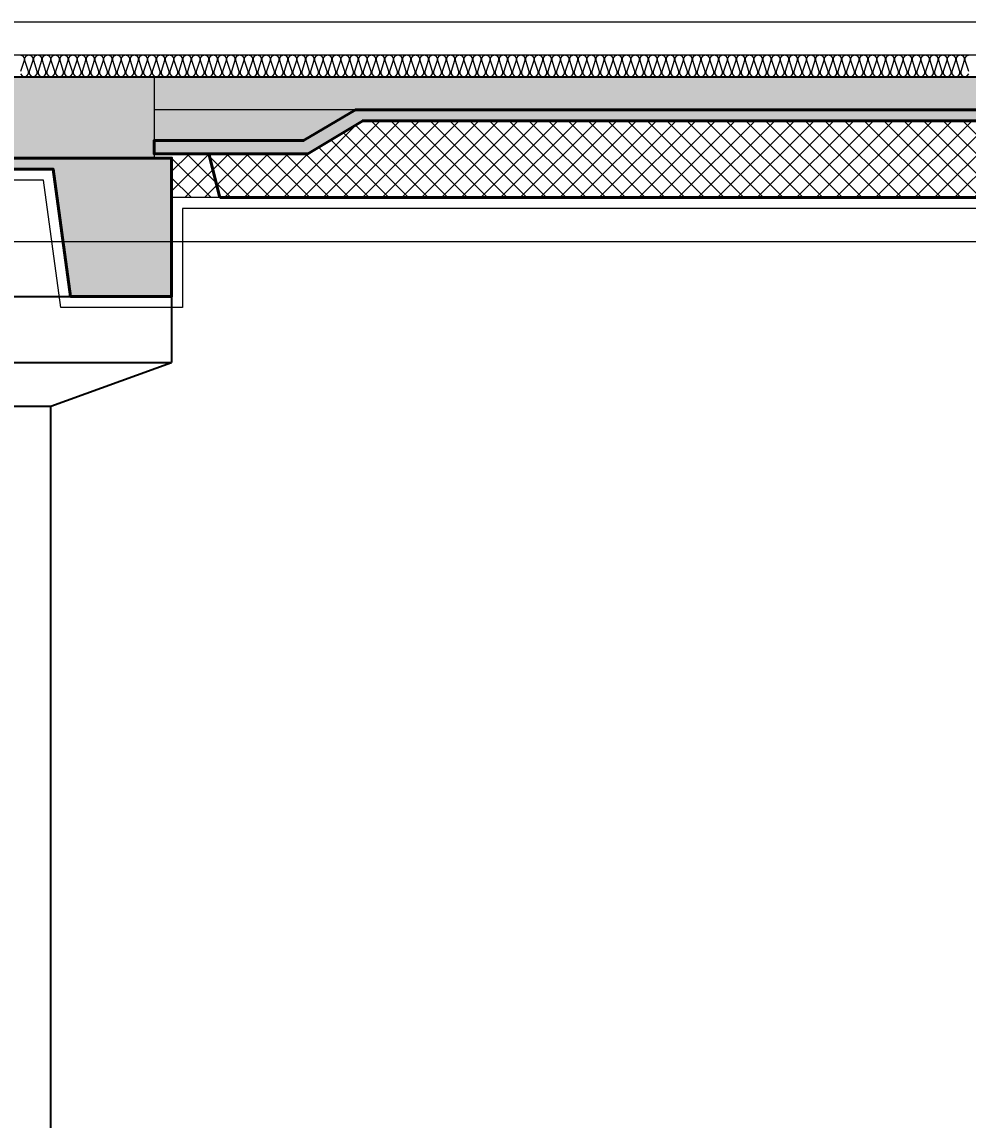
# Model space of a CAD drawing. Header units: millimetres. Extents: x 0 to 420000, y 0 to 297000.
# Drawn here: x 255431 to 259738, y 173500 to 178500 of the extents above; entities that cross this region are included whole.
import ezdxf
from ezdxf.enums import TextEntityAlignment as Align

# ---------------------------------------------------------------- set-up
doc = ezdxf.new("R2010")
doc.units = ezdxf.units.MM
doc.linetypes.add('CEN', pattern=[62, 60, -1, 0, -1])
for name, color, linetype, lineweight in [('A-AXIS-LINE', 1, 'CEN', 15), ('A-CONC-LIN1', 2, 'Continuous', 40), ('A-CONC-LIN2', 7, 'Continuous', 25), ('A-ELEV-LIN2', 7, 'Continuous', 25), ('A-XXXX-FIN2', 6, 'Continuous', 20), ('A-XXXX-INSL1', 15, 'Continuous', 18), ('A-XXXX-INSL2', 8, 'Continuous', 18)]:
    doc.layers.add(name, color=color, linetype=linetype, lineweight=lineweight)
doc.layers.add('A-CONC-SOLD', color=253, linetype='CEN')
doc.layers.add('A-XXXX-NPLT', color=144, linetype='Continuous', lineweight=15, plot=False)
doc.styles.add('맑은고딕', font='')
doc.styles.get('맑은고딕').set_extended_font_data('Malgun Gothic')

# ---------------------------------------------------------------- blocks, each defined once
blk = doc.blocks.new('axis(220316)')
at = {"layer": 'A-AXIS-LINE', "ltscale": 1000}
blk.add_line((4631788.1, -422118.7), (4955413.1, -422118.7), dxfattribs=at)
blk = doc.blocks.new('PG1')
at = {"layer": 'A-CONC-SOLD'}
h = blk.add_hatch(color=256, dxfattribs=at)
h.dxf.hatch_style = 1
h.paths.add_polyline_path([(4800580.6, -237068.7), (4800580.6, -237438.7), (4802620.6, -237438.7), (4802620.6, -237068.7)])
h = blk.add_hatch(color=256, dxfattribs=at)
h.dxf.hatch_style = 1
h.paths.add_polyline_path([(4800500.6, -238068.7), (4800500.6, -237438.7), (4802700.6, -237438.7), (4802700.6, -238068.7), (4802240.6, -238068.7), (4802160.6, -237488.7), (4801040.6, -237488.7), (4800960.6, -238068.7)])
at = {"layer": 'A-CONC-LIN1'}
blk.add_lwpolyline([(4800500.6, -238068.7), (4800500.6, -237438.7), (4802700.6, -237438.7), (4802700.6, -238068.7), (4802240.6, -238068.7), (4802160.6, -237488.7), (4801040.6, -237488.7), (4800960.6, -238068.7), (4800500.6, -238068.7)], dxfattribs=at)
at = {"layer": 'A-CONC-LIN2'}
blk.add_line((4800580.6, -237068.7), (4802620.6, -237068.7), dxfattribs=at)
at = {"layer": 'A-XXXX-NPLT'}
blk.add_lwpolyline([(4802700.6, -238068.7), (4800500.6, -238068.7), (4800500.6, -237438.7), (4800580.6, -237438.7), (4800580.6, -237068.7), (4802620.6, -237068.7), (4802620.6, -237438.7), (4802700.6, -237438.7)], close=True, dxfattribs=at)
at = {"layer": 'A-XXXX-NPLT', "style": '맑은고딕'}
for s, p in [('PG1', (4801600.6, -237718.7)), ('2200X1000', (4801600.6, -237868.7))]:
    blk.add_text(s, height=100, dxfattribs=at).set_placement(p, align=Align.MIDDLE)
blk = doc.blocks.new('PS2(횡)')
at = {"layer": 'A-CONC-SOLD'}
h = blk.add_hatch(color=256, dxfattribs=at)
h.dxf.hatch_style = 1
h.paths.add_polyline_path([(1020, 0), (1020, -290), (1700, -290), (1937.4, -150), (9062.6, -150), (9300, -290), (9980, -290), (9980, 0)])
h = blk.add_hatch(color=256, dxfattribs=at)
h.dxf.hatch_style = 1
h.paths.add_polyline_path([(9980, -290), (9980, -350), (9280, -350), (9030, -200), (1970, -200), (1720, -350), (1020, -350), (1020, -290), (1700, -290), (1937.4, -150), (9062.6, -150), (9300, -290)])
at = {"layer": 'A-XXXX-INSL2'}
h = blk.add_hatch(dxfattribs=at)
h.set_pattern_fill('ANSI37', color=256, scale=20)
h.set_pattern_definition([(45, (-244012.5, -188500), (-44.90128, 44.90128), []), (135, (-244012.5, -188500), (-44.90128, -44.90128), [])])
h.paths.add_polyline_path([(1100, -550), (9900, -550), (9900, -350), (9280, -350), (9030, -200), (1970, -200), (1720, -350), (1100, -350)])
at = {"layer": 'A-CONC-LIN1', "color": 2}
for q in [(1270, -350), (9680, -550)]:
    blk.add_line((1320, -550), q, dxfattribs=at)
blk.add_lwpolyline([(9980, -290), (9980, -350), (9280, -350), (9030, -200), (1970, -200), (1720, -350), (1020, -350), (1020, -290), (1700, -290), (1937.4, -150), (9062.6, -150), (9300, -290)], close=True, dxfattribs=at)
at = {"layer": 'A-CONC-LIN2'}
blk.add_line((1020, 0), (9980, 0), dxfattribs=at)
at = {"layer": 'A-XXXX-INSL2'}
blk.add_line((1320, -550), (1100, -550), dxfattribs=at)
at = {"layer": 'A-XXXX-NPLT'}
blk.add_line((1937.4, -150), (1020, -150), dxfattribs=at)
blk = doc.blocks.new('횡3층')
at = {"layer": 'A-ELEV-LIN2'}
for p, q in [((4855500.6, -238318.7), (4857700.6, -238318.7)), ((4857700.6, -238318.7), (4857700.6, -238618.7)), ((4855500.6, -238618.7), (4857700.6, -238618.7)), ((4857150.6, -238818.7), (4857700.6, -238618.7)), ((4856050.6, -238818.7), (4857150.6, -238818.7)), ((4857150.6, -247068.7), (4857150.6, -238818.7))]:
    blk.add_line(p, q, dxfattribs=at)
at = {"layer": 'A-XXXX-FIN2'}
blk.add_line((4757250.6, -237068.7), (4889950.6, -237068.7), dxfattribs=at)
at = {"layer": 'A-XXXX-INSL1'}
blk.add_lwpolyline([(4866450.6, -237918.7), (4857750.6, -237918.7), (4857750.6, -238368.7), (4857197, -238368.7), (4857117, -237788.7), (4856084.1, -237788.7), (4856004.1, -238368.7), (4855450.6, -238368.7), (4855450.6, -237918.7), (4846750.6, -237918.7), (4846750.6, -238368.7), (4846197, -238368.7), (4846117, -237788.7), (4845084.1, -237788.7), (4845004.1, -238368.7), (4844450.6, -238368.7), (4844450.6, -237918.7), (4835750.6, -237918.7)], dxfattribs=at)
at = {"layer": 'A-XXXX-INSL2'}
blk.add_line((4757250.6, -237218.7), (4889950.6, -237218.7), dxfattribs=at)
for points in [[(4857010.6, -237218.7), (4857021.6, -237222.7), (4857028.6, -237232.7), (4857028.6, -237243.7), (4857012.6, -237293.7)], [(4857012.6, -237304.7), (4857019.6, -237314.7), (4857030.6, -237318.7), (4857041.6, -237314.7), (4857048.6, -237304.7), (4857048.6, -237293.7), (4857032.6, -237243.7), (4857032.6, -237232.7), (4857039.6, -237222.7), (4857050.6, -237218.7), (4857061.6, -237222.7), (4857068.6, -237232.7), (4857068.6, -237243.7), (4857052.6, -237293.7), (4857052.6, -237304.7), (4857059.6, -237314.7), (4857070.6, -237318.7), (4857081.6, -237314.7), (4857088.6, -237304.7), (4857088.6, -237293.7), (4857072.6, -237243.7), (4857072.6, -237232.7), (4857079.6, -237222.7), (4857090.6, -237218.7), (4857101.6, -237222.7), (4857108.6, -237232.7), (4857108.6, -237243.7), (4857092.6, -237293.7), (4857092.6, -237304.7), (4857099.6, -237314.7), (4857110.6, -237318.7), (4857121.6, -237314.7), (4857128.6, -237304.7), (4857128.6, -237293.7), (4857112.6, -237243.7), (4857112.6, -237232.7), (4857119.6, -237222.7), (4857130.6, -237218.7), (4857141.6, -237222.7), (4857148.6, -237232.7), (4857148.6, -237243.7), (4857132.6, -237293.7), (4857132.6, -237304.7), (4857139.6, -237314.7), (4857150.6, -237318.7), (4857161.6, -237314.7), (4857168.6, -237304.7), (4857168.6, -237293.7), (4857152.6, -237243.7), (4857152.6, -237232.7), (4857159.6, -237222.7), (4857170.6, -237218.7), (4857181.6, -237222.7), (4857188.6, -237232.7), (4857188.6, -237243.7), (4857172.6, -237293.7), (4857172.6, -237304.7), (4857179.6, -237314.7), (4857190.6, -237318.7), (4857201.6, -237314.7), (4857208.6, -237304.7), (4857208.6, -237293.7), (4857192.6, -237243.7), (4857192.6, -237232.7), (4857199.6, -237222.7), (4857210.6, -237218.7), (4857221.6, -237222.7), (4857228.6, -237232.7), (4857228.6, -237243.7), (4857212.6, -237293.7), (4857212.6, -237304.7), (4857219.6, -237314.7), (4857230.6, -237318.7), (4857241.6, -237314.7), (4857248.6, -237304.7), (4857248.6, -237293.7), (4857232.6, -237243.7), (4857232.6, -237232.7), (4857239.6, -237222.7), (4857250.6, -237218.7), (4857261.6, -237222.7), (4857268.6, -237232.7), (4857268.6, -237243.7), (4857252.6, -237293.7), (4857252.6, -237304.7), (4857259.6, -237314.7), (4857270.6, -237318.7), (4857281.6, -237314.7), (4857288.6, -237304.7), (4857288.6, -237293.7), (4857272.6, -237243.7), (4857272.6, -237232.7), (4857279.6, -237222.7), (4857290.6, -237218.7), (4857301.6, -237222.7), (4857308.6, -237232.7), (4857308.6, -237243.7), (4857292.6, -237293.7), (4857292.6, -237304.7), (4857299.6, -237314.7), (4857310.6, -237318.7), (4857321.6, -237314.7), (4857328.6, -237304.7), (4857328.6, -237293.7), (4857312.6, -237243.7), (4857312.6, -237232.7), (4857319.6, -237222.7), (4857330.6, -237218.7), (4857341.6, -237222.7), (4857348.6, -237232.7), (4857348.6, -237243.7), (4857332.6, -237293.7), (4857332.6, -237304.7), (4857339.6, -237314.7), (4857350.6, -237318.7), (4857361.6, -237314.7), (4857368.6, -237304.7), (4857368.6, -237293.7), (4857352.6, -237243.7), (4857352.6, -237232.7), (4857359.6, -237222.7), (4857370.6, -237218.7), (4857381.6, -237222.7), (4857388.6, -237232.7), (4857388.6, -237243.7), (4857372.6, -237293.7), (4857372.6, -237304.7), (4857379.6, -237314.7), (4857390.6, -237318.7), (4857401.6, -237314.7), (4857408.6, -237304.7), (4857408.6, -237293.7), (4857392.6, -237243.7), (4857392.6, -237232.7), (4857399.6, -237222.7), (4857410.6, -237218.7), (4857421.6, -237222.7), (4857428.6, -237232.7), (4857428.6, -237243.7), (4857412.6, -237293.7), (4857412.6, -237304.7), (4857419.6, -237314.7), (4857430.6, -237318.7), (4857441.6, -237314.7), (4857448.6, -237304.7), (4857448.6, -237293.7), (4857432.6, -237243.7), (4857432.6, -237232.7), (4857439.6, -237222.7), (4857450.6, -237218.7), (4857461.6, -237222.7), (4857468.6, -237232.7), (4857468.6, -237243.7), (4857452.6, -237293.7), (4857452.6, -237304.7), (4857459.6, -237314.7), (4857470.6, -237318.7), (4857481.6, -237314.7), (4857488.6, -237304.7), (4857488.6, -237293.7), (4857472.6, -237243.7), (4857472.6, -237232.7), (4857479.6, -237222.7), (4857490.6, -237218.7), (4857501.6, -237222.7), (4857508.6, -237232.7), (4857508.6, -237243.7), (4857492.6, -237293.7), (4857492.6, -237304.7), (4857499.6, -237314.7), (4857510.6, -237318.7), (4857521.6, -237314.7), (4857528.6, -237304.7), (4857528.6, -237293.7), (4857512.6, -237243.7), (4857512.6, -237232.7), (4857519.6, -237222.7), (4857530.6, -237218.7), (4857541.6, -237222.7), (4857548.6, -237232.7), (4857548.6, -237243.7), (4857532.6, -237293.7), (4857532.6, -237304.7), (4857539.6, -237314.7), (4857550.6, -237318.7), (4857561.6, -237314.7), (4857568.6, -237304.7), (4857568.6, -237293.7), (4857552.6, -237243.7), (4857552.6, -237232.7), (4857559.6, -237222.7), (4857570.6, -237218.7), (4857581.6, -237222.7), (4857588.6, -237232.7), (4857588.6, -237243.7), (4857572.6, -237293.7), (4857572.6, -237304.7), (4857579.6, -237314.7), (4857590.6, -237318.7), (4857601.6, -237314.7), (4857608.6, -237304.7), (4857608.6, -237293.7), (4857592.6, -237243.7), (4857592.6, -237232.7), (4857599.6, -237222.7), (4857610.6, -237218.7), (4857621.6, -237222.7), (4857628.6, -237232.7), (4857628.6, -237243.7), (4857612.6, -237293.7), (4857612.6, -237304.7), (4857619.6, -237314.7), (4857630.6, -237318.7), (4857641.6, -237314.7), (4857648.6, -237304.7), (4857648.6, -237293.7), (4857632.6, -237243.7), (4857632.6, -237232.7), (4857639.6, -237222.7), (4857650.6, -237218.7), (4857661.6, -237222.7), (4857668.6, -237232.7), (4857668.6, -237243.7), (4857652.6, -237293.7), (4857652.6, -237304.7), (4857659.6, -237314.7), (4857670.6, -237318.7), (4857681.6, -237314.7), (4857688.6, -237304.7), (4857688.6, -237293.7), (4857672.6, -237243.7), (4857672.6, -237232.7), (4857679.6, -237222.7), (4857690.6, -237218.7), (4857701.6, -237222.7), (4857708.6, -237232.7), (4857708.6, -237243.7), (4857692.6, -237293.7), (4857692.6, -237304.7), (4857699.6, -237314.7), (4857710.6, -237318.7), (4857721.6, -237314.7), (4857728.6, -237304.7), (4857728.6, -237293.7), (4857712.6, -237243.7), (4857712.6, -237232.7), (4857719.6, -237222.7), (4857730.6, -237218.7), (4857741.6, -237222.7), (4857748.6, -237232.7), (4857748.6, -237243.7), (4857732.6, -237293.7), (4857732.6, -237304.7), (4857739.6, -237314.7), (4857750.6, -237318.7), (4857761.6, -237314.7), (4857768.6, -237304.7), (4857768.6, -237293.7), (4857752.6, -237243.7), (4857752.6, -237232.7), (4857759.6, -237222.7), (4857770.6, -237218.7), (4857781.6, -237222.7), (4857788.6, -237232.7), (4857788.6, -237243.7), (4857772.6, -237293.7), (4857772.6, -237304.7), (4857779.6, -237314.7), (4857790.6, -237318.7), (4857801.6, -237314.7), (4857808.6, -237304.7), (4857808.6, -237293.7), (4857792.6, -237243.7), (4857792.6, -237232.7), (4857799.6, -237222.7), (4857810.6, -237218.7), (4857821.6, -237222.7), (4857828.6, -237232.7), (4857828.6, -237243.7), (4857812.6, -237293.7), (4857812.6, -237304.7), (4857819.6, -237314.7), (4857830.6, -237318.7), (4857841.6, -237314.7), (4857848.6, -237304.7), (4857848.6, -237293.7), (4857832.6, -237243.7), (4857832.6, -237232.7), (4857839.6, -237222.7), (4857850.6, -237218.7), (4857861.6, -237222.7), (4857868.6, -237232.7), (4857868.6, -237243.7), (4857852.6, -237293.7), (4857852.6, -237304.7), (4857859.6, -237314.7), (4857870.6, -237318.7), (4857881.6, -237314.7), (4857888.6, -237304.7), (4857888.6, -237293.7), (4857872.6, -237243.7), (4857872.6, -237232.7), (4857879.6, -237222.7), (4857890.6, -237218.7), (4857901.6, -237222.7), (4857908.6, -237232.7), (4857908.6, -237243.7), (4857892.6, -237293.7), (4857892.6, -237304.7), (4857899.6, -237314.7), (4857910.6, -237318.7), (4857921.6, -237314.7), (4857928.6, -237304.7), (4857928.6, -237293.7), (4857912.6, -237243.7), (4857912.6, -237232.7), (4857919.6, -237222.7), (4857930.6, -237218.7), (4857941.6, -237222.7), (4857948.6, -237232.7), (4857948.6, -237243.7), (4857932.6, -237293.7), (4857932.6, -237304.7), (4857939.6, -237314.7), (4857950.6, -237318.7), (4857961.6, -237314.7), (4857968.6, -237304.7), (4857968.6, -237293.7), (4857952.6, -237243.7), (4857952.6, -237232.7), (4857959.6, -237222.7), (4857970.6, -237218.7), (4857981.6, -237222.7), (4857988.6, -237232.7), (4857988.6, -237243.7), (4857972.6, -237293.7), (4857972.6, -237304.7), (4857979.6, -237314.7), (4857990.6, -237318.7), (4858001.6, -237314.7), (4858008.6, -237304.7), (4858008.6, -237293.7), (4857992.6, -237243.7), (4857992.6, -237232.7), (4857999.6, -237222.7), (4858010.6, -237218.7), (4858021.6, -237222.7), (4858028.6, -237232.7), (4858028.6, -237243.7), (4858012.6, -237293.7), (4858012.6, -237304.7), (4858019.6, -237314.7), (4858030.6, -237318.7), (4858041.6, -237314.7), (4858048.6, -237304.7), (4858048.6, -237293.7), (4858032.6, -237243.7), (4858032.6, -237232.7), (4858039.6, -237222.7), (4858050.6, -237218.7), (4858061.6, -237222.7), (4858068.6, -237232.7), (4858068.6, -237243.7), (4858052.6, -237293.7), (4858052.6, -237304.7), (4858059.6, -237314.7), (4858070.6, -237318.7), (4858081.6, -237314.7), (4858088.6, -237304.7), (4858088.6, -237293.7), (4858072.6, -237243.7), (4858072.6, -237232.7), (4858079.6, -237222.7), (4858090.6, -237218.7), (4858101.6, -237222.7), (4858108.6, -237232.7), (4858108.6, -237243.7), (4858092.6, -237293.7), (4858092.6, -237304.7), (4858099.6, -237314.7), (4858110.6, -237318.7), (4858121.6, -237314.7), (4858128.6, -237304.7), (4858128.6, -237293.7), (4858112.6, -237243.7), (4858112.6, -237232.7), (4858119.6, -237222.7), (4858130.6, -237218.7), (4858141.6, -237222.7), (4858148.6, -237232.7), (4858148.6, -237243.7), (4858132.6, -237293.7), (4858132.6, -237304.7), (4858139.6, -237314.7), (4858150.6, -237318.7), (4858161.6, -237314.7), (4858168.6, -237304.7), (4858168.6, -237293.7), (4858152.6, -237243.7), (4858152.6, -237232.7), (4858159.6, -237222.7), (4858170.6, -237218.7), (4858181.6, -237222.7), (4858188.6, -237232.7), (4858188.6, -237243.7), (4858172.6, -237293.7), (4858172.6, -237304.7), (4858179.6, -237314.7), (4858190.6, -237318.7), (4858201.6, -237314.7), (4858208.6, -237304.7), (4858208.6, -237293.7), (4858192.6, -237243.7), (4858192.6, -237232.7), (4858199.6, -237222.7), (4858210.6, -237218.7), (4858221.6, -237222.7), (4858228.6, -237232.7), (4858228.6, -237243.7), (4858212.6, -237293.7), (4858212.6, -237304.7), (4858219.6, -237314.7), (4858230.6, -237318.7), (4858241.6, -237314.7), (4858248.6, -237304.7), (4858248.6, -237293.7), (4858232.6, -237243.7), (4858232.6, -237232.7), (4858239.6, -237222.7), (4858250.6, -237218.7), (4858261.6, -237222.7), (4858268.6, -237232.7), (4858268.6, -237243.7), (4858252.6, -237293.7), (4858252.6, -237304.7), (4858259.6, -237314.7), (4858270.6, -237318.7), (4858281.6, -237314.7), (4858288.6, -237304.7), (4858288.6, -237293.7), (4858272.6, -237243.7), (4858272.6, -237232.7), (4858279.6, -237222.7), (4858290.6, -237218.7), (4858301.6, -237222.7), (4858308.6, -237232.7), (4858308.6, -237243.7), (4858292.6, -237293.7), (4858292.6, -237304.7), (4858299.6, -237314.7), (4858310.6, -237318.7), (4858321.6, -237314.7), (4858328.6, -237304.7), (4858328.6, -237293.7), (4858312.6, -237243.7), (4858312.6, -237232.7), (4858319.6, -237222.7), (4858330.6, -237218.7), (4858341.6, -237222.7), (4858348.6, -237232.7), (4858348.6, -237243.7), (4858332.6, -237293.7), (4858332.6, -237304.7), (4858339.6, -237314.7), (4858350.6, -237318.7), (4858361.6, -237314.7), (4858368.6, -237304.7), (4858368.6, -237293.7), (4858352.6, -237243.7), (4858352.6, -237232.7), (4858359.6, -237222.7), (4858370.6, -237218.7), (4858381.6, -237222.7), (4858388.6, -237232.7), (4858388.6, -237243.7), (4858372.6, -237293.7), (4858372.6, -237304.7), (4858379.6, -237314.7), (4858390.6, -237318.7), (4858401.6, -237314.7), (4858408.6, -237304.7), (4858408.6, -237293.7), (4858392.6, -237243.7), (4858392.6, -237232.7), (4858399.6, -237222.7), (4858410.6, -237218.7), (4858421.6, -237222.7), (4858428.6, -237232.7), (4858428.6, -237243.7), (4858412.6, -237293.7), (4858412.6, -237304.7), (4858419.6, -237314.7), (4858430.6, -237318.7), (4858441.6, -237314.7), (4858448.6, -237304.7), (4858448.6, -237293.7), (4858432.6, -237243.7), (4858432.6, -237232.7), (4858439.6, -237222.7), (4858450.6, -237218.7), (4858461.6, -237222.7), (4858468.6, -237232.7), (4858468.6, -237243.7), (4858452.6, -237293.7), (4858452.6, -237304.7), (4858459.6, -237314.7), (4858470.6, -237318.7), (4858481.6, -237314.7), (4858488.6, -237304.7), (4858488.6, -237293.7), (4858472.6, -237243.7), (4858472.6, -237232.7), (4858479.6, -237222.7), (4858490.6, -237218.7), (4858501.6, -237222.7), (4858508.6, -237232.7), (4858508.6, -237243.7), (4858492.6, -237293.7), (4858492.6, -237304.7), (4858499.6, -237314.7), (4858510.6, -237318.7), (4858521.6, -237314.7), (4858528.6, -237304.7), (4858528.6, -237293.7), (4858512.6, -237243.7), (4858512.6, -237232.7), (4858519.6, -237222.7), (4858530.6, -237218.7), (4858541.6, -237222.7), (4858548.6, -237232.7), (4858548.6, -237243.7), (4858532.6, -237293.7), (4858532.6, -237304.7), (4858539.6, -237314.7), (4858550.6, -237318.7), (4858561.6, -237314.7), (4858568.6, -237304.7), (4858568.6, -237293.7), (4858552.6, -237243.7), (4858552.6, -237232.7), (4858559.6, -237222.7), (4858570.6, -237218.7), (4858581.6, -237222.7), (4858588.6, -237232.7), (4858588.6, -237243.7), (4858572.6, -237293.7), (4858572.6, -237304.7), (4858579.6, -237314.7), (4858590.6, -237318.7), (4858601.6, -237314.7), (4858608.6, -237304.7), (4858608.6, -237293.7), (4858592.6, -237243.7), (4858592.6, -237232.7), (4858599.6, -237222.7), (4858610.6, -237218.7), (4858621.6, -237222.7), (4858628.6, -237232.7), (4858628.6, -237243.7), (4858612.6, -237293.7), (4858612.6, -237304.7), (4858619.6, -237314.7), (4858630.6, -237318.7), (4858641.6, -237314.7), (4858648.6, -237304.7), (4858648.6, -237293.7), (4858632.6, -237243.7), (4858632.6, -237232.7), (4858639.6, -237222.7), (4858650.6, -237218.7), (4858661.6, -237222.7), (4858668.6, -237232.7), (4858668.6, -237243.7), (4858652.6, -237293.7), (4858652.6, -237304.7), (4858659.6, -237314.7), (4858670.6, -237318.7), (4858681.6, -237314.7), (4858688.6, -237304.7), (4858688.6, -237293.7), (4858672.6, -237243.7), (4858672.6, -237232.7), (4858679.6, -237222.7), (4858690.6, -237218.7), (4858701.6, -237222.7), (4858708.6, -237232.7), (4858708.6, -237243.7), (4858692.6, -237293.7), (4858692.6, -237304.7), (4858699.6, -237314.7), (4858710.6, -237318.7), (4858721.6, -237314.7), (4858728.6, -237304.7), (4858728.6, -237293.7), (4858712.6, -237243.7), (4858712.6, -237232.7), (4858719.6, -237222.7), (4858730.6, -237218.7), (4858741.6, -237222.7), (4858748.6, -237232.7), (4858748.6, -237243.7), (4858732.6, -237293.7), (4858732.6, -237304.7), (4858739.6, -237314.7), (4858750.6, -237318.7), (4858761.6, -237314.7), (4858768.6, -237304.7), (4858768.6, -237293.7), (4858752.6, -237243.7), (4858752.6, -237232.7), (4858759.6, -237222.7), (4858770.6, -237218.7), (4858781.6, -237222.7), (4858788.6, -237232.7), (4858788.6, -237243.7), (4858772.6, -237293.7), (4858772.6, -237304.7), (4858779.6, -237314.7), (4858790.6, -237318.7), (4858801.6, -237314.7), (4858808.6, -237304.7), (4858808.6, -237293.7), (4858792.6, -237243.7), (4858792.6, -237232.7), (4858799.6, -237222.7), (4858810.6, -237218.7), (4858821.6, -237222.7), (4858828.6, -237232.7), (4858828.6, -237243.7), (4858812.6, -237293.7), (4858812.6, -237304.7), (4858819.6, -237314.7), (4858830.6, -237318.7), (4858841.6, -237314.7), (4858848.6, -237304.7), (4858848.6, -237293.7), (4858832.6, -237243.7), (4858832.6, -237232.7), (4858839.6, -237222.7), (4858850.6, -237218.7), (4858861.6, -237222.7), (4858868.6, -237232.7), (4858868.6, -237243.7), (4858852.6, -237293.7), (4858852.6, -237304.7), (4858859.6, -237314.7), (4858870.6, -237318.7), (4858881.6, -237314.7), (4858888.6, -237304.7), (4858888.6, -237293.7), (4858872.6, -237243.7), (4858872.6, -237232.7), (4858879.6, -237222.7), (4858890.6, -237218.7), (4858901.6, -237222.7), (4858908.6, -237232.7), (4858908.6, -237243.7), (4858892.6, -237293.7), (4858892.6, -237304.7), (4858899.6, -237314.7), (4858910.6, -237318.7), (4858921.6, -237314.7), (4858928.6, -237304.7), (4858928.6, -237293.7), (4858912.6, -237243.7), (4858912.6, -237232.7), (4858919.6, -237222.7), (4858930.6, -237218.7), (4858941.6, -237222.7), (4858948.6, -237232.7), (4858948.6, -237243.7), (4858932.6, -237293.7), (4858932.6, -237304.7), (4858939.6, -237314.7), (4858950.6, -237318.7), (4858961.6, -237314.7), (4858968.6, -237304.7), (4858968.6, -237293.7), (4858952.6, -237243.7), (4858952.6, -237232.7), (4858959.6, -237222.7), (4858970.6, -237218.7), (4858981.6, -237222.7), (4858988.6, -237232.7), (4858988.6, -237243.7), (4858972.6, -237293.7), (4858972.6, -237304.7), (4858979.6, -237314.7), (4858990.6, -237318.7), (4859001.6, -237314.7), (4859008.6, -237304.7), (4859008.6, -237293.7), (4858992.6, -237243.7), (4858992.6, -237232.7), (4858999.6, -237222.7), (4859010.6, -237218.7), (4859021.6, -237222.7), (4859028.6, -237232.7), (4859028.6, -237243.7), (4859012.6, -237293.7), (4859012.6, -237304.7), (4859019.6, -237314.7), (4859030.6, -237318.7), (4859041.6, -237314.7), (4859048.6, -237304.7), (4859048.6, -237293.7), (4859032.6, -237243.7), (4859032.6, -237232.7), (4859039.6, -237222.7), (4859050.6, -237218.7), (4859061.6, -237222.7), (4859068.6, -237232.7), (4859068.6, -237243.7), (4859052.6, -237293.7), (4859052.6, -237304.7), (4859059.6, -237314.7), (4859070.6, -237318.7), (4859081.6, -237314.7), (4859088.6, -237304.7), (4859088.6, -237293.7), (4859072.6, -237243.7), (4859072.6, -237232.7), (4859079.6, -237222.7), (4859090.6, -237218.7), (4859101.6, -237222.7), (4859108.6, -237232.7), (4859108.6, -237243.7), (4859092.6, -237293.7), (4859092.6, -237304.7), (4859099.6, -237314.7), (4859110.6, -237318.7), (4859121.6, -237314.7), (4859128.6, -237304.7), (4859128.6, -237293.7), (4859112.6, -237243.7), (4859112.6, -237232.7), (4859119.6, -237222.7), (4859130.6, -237218.7), (4859141.6, -237222.7), (4859148.6, -237232.7), (4859148.6, -237243.7), (4859132.6, -237293.7), (4859132.6, -237304.7), (4859139.6, -237314.7), (4859150.6, -237318.7), (4859161.6, -237314.7), (4859168.6, -237304.7), (4859168.6, -237293.7), (4859152.6, -237243.7), (4859152.6, -237232.7), (4859159.6, -237222.7), (4859170.6, -237218.7), (4859181.6, -237222.7), (4859188.6, -237232.7), (4859188.6, -237243.7), (4859172.6, -237293.7), (4859172.6, -237304.7), (4859179.6, -237314.7), (4859190.6, -237318.7), (4859201.6, -237314.7), (4859208.6, -237304.7), (4859208.6, -237293.7), (4859192.6, -237243.7), (4859192.6, -237232.7), (4859199.6, -237222.7), (4859210.6, -237218.7), (4859221.6, -237222.7), (4859228.6, -237232.7), (4859228.6, -237243.7), (4859212.6, -237293.7), (4859212.6, -237304.7), (4859219.6, -237314.7), (4859230.6, -237318.7), (4859241.6, -237314.7), (4859248.6, -237304.7), (4859248.6, -237293.7), (4859232.6, -237243.7), (4859232.6, -237232.7), (4859239.6, -237222.7), (4859250.6, -237218.7), (4859261.6, -237222.7), (4859268.6, -237232.7), (4859268.6, -237243.7), (4859252.6, -237293.7), (4859252.6, -237304.7), (4859259.6, -237314.7), (4859270.6, -237318.7), (4859281.6, -237314.7), (4859288.6, -237304.7), (4859288.6, -237293.7), (4859272.6, -237243.7), (4859272.6, -237232.7), (4859279.6, -237222.7), (4859290.6, -237218.7), (4859301.6, -237222.7), (4859308.6, -237232.7), (4859308.6, -237243.7), (4859292.6, -237293.7), (4859292.6, -237304.7), (4859299.6, -237314.7), (4859310.6, -237318.7), (4859321.6, -237314.7), (4859328.6, -237304.7), (4859328.6, -237293.7), (4859312.6, -237243.7), (4859312.6, -237232.7), (4859319.6, -237222.7), (4859330.6, -237218.7), (4859341.6, -237222.7), (4859348.6, -237232.7), (4859348.6, -237243.7), (4859332.6, -237293.7), (4859332.6, -237304.7), (4859339.6, -237314.7), (4859350.6, -237318.7), (4859361.6, -237314.7), (4859368.6, -237304.7), (4859368.6, -237293.7), (4859352.6, -237243.7), (4859352.6, -237232.7), (4859359.6, -237222.7), (4859370.6, -237218.7), (4859381.6, -237222.7), (4859388.6, -237232.7), (4859388.6, -237243.7), (4859372.6, -237293.7), (4859372.6, -237304.7), (4859379.6, -237314.7), (4859390.6, -237318.7), (4859401.6, -237314.7), (4859408.6, -237304.7), (4859408.6, -237293.7), (4859392.6, -237243.7), (4859392.6, -237232.7), (4859399.6, -237222.7), (4859410.6, -237218.7), (4859421.6, -237222.7), (4859428.6, -237232.7), (4859428.6, -237243.7), (4859412.6, -237293.7), (4859412.6, -237304.7), (4859419.6, -237314.7), (4859430.6, -237318.7), (4859441.6, -237314.7), (4859448.6, -237304.7), (4859448.6, -237293.7), (4859432.6, -237243.7), (4859432.6, -237232.7), (4859439.6, -237222.7), (4859450.6, -237218.7), (4859461.6, -237222.7), (4859468.6, -237232.7), (4859468.6, -237243.7), (4859452.6, -237293.7), (4859452.6, -237304.7), (4859459.6, -237314.7), (4859470.6, -237318.7), (4859481.6, -237314.7), (4859488.6, -237304.7), (4859488.6, -237293.7), (4859472.6, -237243.7), (4859472.6, -237232.7), (4859479.6, -237222.7), (4859490.6, -237218.7), (4859501.6, -237222.7), (4859508.6, -237232.7), (4859508.6, -237243.7), (4859492.6, -237293.7), (4859492.6, -237304.7), (4859499.6, -237314.7), (4859510.6, -237318.7), (4859521.6, -237314.7), (4859528.6, -237304.7), (4859528.6, -237293.7), (4859512.6, -237243.7), (4859512.6, -237232.7), (4859519.6, -237222.7), (4859530.6, -237218.7), (4859541.6, -237222.7), (4859548.6, -237232.7), (4859548.6, -237243.7), (4859532.6, -237293.7), (4859532.6, -237304.7), (4859539.6, -237314.7), (4859550.6, -237318.7), (4859561.6, -237314.7), (4859568.6, -237304.7), (4859568.6, -237293.7), (4859552.6, -237243.7), (4859552.6, -237232.7), (4859559.6, -237222.7), (4859570.6, -237218.7), (4859581.6, -237222.7), (4859588.6, -237232.7), (4859588.6, -237243.7), (4859572.6, -237293.7), (4859572.6, -237304.7), (4859579.6, -237314.7), (4859590.6, -237318.7), (4859601.6, -237314.7), (4859608.6, -237304.7), (4859608.6, -237293.7), (4859592.6, -237243.7), (4859592.6, -237232.7), (4859599.6, -237222.7), (4859610.6, -237218.7), (4859621.6, -237222.7), (4859628.6, -237232.7), (4859628.6, -237243.7), (4859612.6, -237293.7), (4859612.6, -237304.7), (4859619.6, -237314.7), (4859630.6, -237318.7), (4859641.6, -237314.7), (4859648.6, -237304.7), (4859648.6, -237293.7), (4859632.6, -237243.7), (4859632.6, -237232.7), (4859639.6, -237222.7), (4859650.6, -237218.7), (4859661.6, -237222.7), (4859668.6, -237232.7), (4859668.6, -237243.7), (4859652.6, -237293.7), (4859652.6, -237304.7), (4859659.6, -237314.7), (4859670.6, -237318.7), (4859681.6, -237314.7), (4859688.6, -237304.7), (4859688.6, -237293.7), (4859672.6, -237243.7), (4859672.6, -237232.7), (4859679.6, -237222.7), (4859690.6, -237218.7), (4859701.6, -237222.7), (4859708.6, -237232.7), (4859708.6, -237243.7), (4859692.6, -237293.7), (4859692.6, -237304.7), (4859699.6, -237314.7), (4859710.6, -237318.7), (4859721.6, -237314.7), (4859728.6, -237304.7), (4859728.6, -237293.7), (4859712.6, -237243.7), (4859712.6, -237232.7), (4859719.6, -237222.7), (4859730.6, -237218.7), (4859741.6, -237222.7), (4859748.6, -237232.7), (4859748.6, -237243.7), (4859732.6, -237293.7), (4859732.6, -237304.7), (4859739.6, -237314.7), (4859750.6, -237318.7), (4859761.6, -237314.7), (4859768.6, -237304.7), (4859768.6, -237293.7), (4859752.6, -237243.7), (4859752.6, -237232.7), (4859759.6, -237222.7), (4859770.6, -237218.7), (4859781.6, -237222.7), (4859788.6, -237232.7), (4859788.6, -237243.7), (4859772.6, -237293.7), (4859772.6, -237304.7), (4859779.6, -237314.7), (4859790.6, -237318.7), (4859801.6, -237314.7), (4859808.6, -237304.7), (4859808.6, -237293.7), (4859792.6, -237243.7), (4859792.6, -237232.7), (4859799.6, -237222.7), (4859810.6, -237218.7), (4859821.6, -237222.7), (4859828.6, -237232.7), (4859828.6, -237243.7), (4859812.6, -237293.7), (4859812.6, -237304.7), (4859819.6, -237314.7), (4859830.6, -237318.7), (4859841.6, -237314.7), (4859848.6, -237304.7), (4859848.6, -237293.7), (4859832.6, -237243.7), (4859832.6, -237232.7), (4859839.6, -237222.7), (4859850.6, -237218.7), (4859861.6, -237222.7), (4859868.6, -237232.7), (4859868.6, -237243.7), (4859852.6, -237293.7), (4859852.6, -237304.7), (4859859.6, -237314.7), (4859870.6, -237318.7), (4859881.6, -237314.7), (4859888.6, -237304.7), (4859888.6, -237293.7), (4859872.6, -237243.7), (4859872.6, -237232.7), (4859879.6, -237222.7), (4859890.6, -237218.7), (4859901.6, -237222.7), (4859908.6, -237232.7), (4859908.6, -237243.7), (4859892.6, -237293.7), (4859892.6, -237304.7), (4859899.6, -237314.7), (4859910.6, -237318.7), (4859921.6, -237314.7), (4859928.6, -237304.7), (4859928.6, -237293.7), (4859912.6, -237243.7), (4859912.6, -237232.7), (4859919.6, -237222.7), (4859930.6, -237218.7), (4859941.6, -237222.7), (4859948.6, -237232.7), (4859948.6, -237243.7), (4859932.6, -237293.7), (4859932.6, -237304.7), (4859939.6, -237314.7), (4859950.6, -237318.7), (4859961.6, -237314.7), (4859968.6, -237304.7), (4859968.6, -237293.7), (4859952.6, -237243.7), (4859952.6, -237232.7), (4859959.6, -237222.7), (4859970.6, -237218.7), (4859981.6, -237222.7), (4859988.6, -237232.7), (4859988.6, -237243.7), (4859972.6, -237293.7), (4859972.6, -237304.7), (4859979.6, -237314.7), (4859990.6, -237318.7), (4860001.6, -237314.7), (4860008.6, -237304.7), (4860008.6, -237293.7), (4859992.6, -237243.7), (4859992.6, -237232.7), (4859999.6, -237222.7), (4860010.6, -237218.7), (4860021.6, -237222.7), (4860028.6, -237232.7), (4860028.6, -237243.7), (4860012.6, -237293.7), (4860012.6, -237304.7), (4860019.6, -237314.7), (4860030.6, -237318.7), (4860041.6, -237314.7), (4860048.6, -237304.7), (4860048.6, -237293.7), (4860032.6, -237243.7), (4860032.6, -237232.7), (4860039.6, -237222.7), (4860050.6, -237218.7), (4860061.6, -237222.7), (4860068.6, -237232.7), (4860068.6, -237243.7), (4860052.6, -237293.7), (4860052.6, -237304.7), (4860059.6, -237314.7), (4860070.6, -237318.7), (4860081.6, -237314.7), (4860088.6, -237304.7), (4860088.6, -237293.7), (4860072.6, -237243.7), (4860072.6, -237232.7), (4860079.6, -237222.7), (4860090.6, -237218.7), (4860101.6, -237222.7), (4860108.6, -237232.7), (4860108.6, -237243.7), (4860092.6, -237293.7), (4860092.6, -237304.7), (4860099.6, -237314.7), (4860110.6, -237318.7), (4860121.6, -237314.7), (4860128.6, -237304.7), (4860128.6, -237293.7), (4860112.6, -237243.7), (4860112.6, -237232.7), (4860119.6, -237222.7), (4860130.6, -237218.7), (4860141.6, -237222.7), (4860148.6, -237232.7), (4860148.6, -237243.7), (4860132.6, -237293.7), (4860132.6, -237304.7), (4860139.6, -237314.7), (4860150.6, -237318.7), (4860161.6, -237314.7), (4860168.6, -237304.7), (4860168.6, -237293.7), (4860152.6, -237243.7), (4860152.6, -237232.7), (4860159.6, -237222.7), (4860170.6, -237218.7), (4860181.6, -237222.7), (4860188.6, -237232.7), (4860188.6, -237243.7), (4860172.6, -237293.7), (4860172.6, -237304.7), (4860179.6, -237314.7), (4860190.6, -237318.7), (4860201.6, -237314.7), (4860208.6, -237304.7), (4860208.6, -237293.7), (4860192.6, -237243.7), (4860192.6, -237232.7), (4860199.6, -237222.7), (4860210.6, -237218.7), (4860221.6, -237222.7), (4860228.6, -237232.7), (4860228.6, -237243.7), (4860212.6, -237293.7), (4860212.6, -237304.7), (4860219.6, -237314.7), (4860230.6, -237318.7), (4860241.6, -237314.7), (4860248.6, -237304.7), (4860248.6, -237293.7), (4860232.6, -237243.7), (4860232.6, -237232.7), (4860239.6, -237222.7), (4860250.6, -237218.7), (4860261.6, -237222.7), (4860268.6, -237232.7), (4860268.6, -237243.7), (4860252.6, -237293.7), (4860252.6, -237304.7), (4860259.6, -237314.7), (4860270.6, -237318.7), (4860281.6, -237314.7), (4860288.6, -237304.7), (4860288.6, -237293.7), (4860272.6, -237243.7), (4860272.6, -237232.7), (4860279.6, -237222.7), (4860290.6, -237218.7), (4860301.6, -237222.7), (4860308.6, -237232.7), (4860308.6, -237243.7), (4860292.6, -237293.7), (4860292.6, -237304.7), (4860299.6, -237314.7), (4860310.6, -237318.7), (4860321.6, -237314.7), (4860328.6, -237304.7), (4860328.6, -237293.7), (4860312.6, -237243.7), (4860312.6, -237232.7), (4860319.6, -237222.7), (4860330.6, -237218.7), (4860341.6, -237222.7), (4860348.6, -237232.7), (4860348.6, -237243.7), (4860332.6, -237293.7), (4860332.6, -237304.7), (4860339.6, -237314.7), (4860350.6, -237318.7), (4860361.6, -237314.7), (4860368.6, -237304.7), (4860368.6, -237293.7), (4860352.6, -237243.7), (4860352.6, -237232.7), (4860359.6, -237222.7), (4860370.6, -237218.7), (4860381.6, -237222.7), (4860388.6, -237232.7), (4860388.6, -237243.7), (4860372.6, -237293.7), (4860372.6, -237304.7), (4860379.6, -237314.7), (4860390.6, -237318.7), (4860401.6, -237314.7), (4860408.6, -237304.7), (4860408.6, -237293.7), (4860392.6, -237243.7), (4860392.6, -237232.7), (4860399.6, -237222.7), (4860410.6, -237218.7), (4860421.6, -237222.7), (4860428.6, -237232.7), (4860428.6, -237243.7), (4860412.6, -237293.7), (4860412.6, -237304.7), (4860419.6, -237314.7), (4860430.6, -237318.7), (4860441.6, -237314.7), (4860448.6, -237304.7), (4860448.6, -237293.7), (4860432.6, -237243.7), (4860432.6, -237232.7), (4860439.6, -237222.7), (4860450.6, -237218.7), (4860461.6, -237222.7), (4860468.6, -237232.7), (4860468.6, -237243.7), (4860452.6, -237293.7), (4860452.6, -237304.7), (4860459.6, -237314.7), (4860470.6, -237318.7), (4860481.6, -237314.7), (4860488.6, -237304.7), (4860488.6, -237293.7), (4860472.6, -237243.7), (4860472.6, -237232.7), (4860479.6, -237222.7), (4860490.6, -237218.7), (4860501.6, -237222.7), (4860508.6, -237232.7), (4860508.6, -237243.7), (4860492.6, -237293.7), (4860492.6, -237304.7), (4860499.6, -237314.7), (4860510.6, -237318.7), (4860521.6, -237314.7), (4860528.6, -237304.7), (4860528.6, -237293.7), (4860512.6, -237243.7), (4860512.6, -237232.7), (4860519.6, -237222.7), (4860530.6, -237218.7), (4860541.6, -237222.7), (4860548.6, -237232.7), (4860548.6, -237243.7), (4860532.6, -237293.7), (4860532.6, -237304.7), (4860539.6, -237314.7), (4860550.6, -237318.7), (4860561.6, -237314.7), (4860568.6, -237304.7), (4860568.6, -237293.7), (4860552.6, -237243.7), (4860552.6, -237232.7), (4860559.6, -237222.7), (4860570.6, -237218.7), (4860581.6, -237222.7), (4860588.6, -237232.7), (4860588.6, -237243.7), (4860572.6, -237293.7), (4860572.6, -237304.7), (4860579.6, -237314.7), (4860590.6, -237318.7), (4860601.6, -237314.7), (4860608.6, -237304.7), (4860608.6, -237293.7), (4860592.6, -237243.7), (4860592.6, -237232.7), (4860599.6, -237222.7), (4860610.6, -237218.7), (4860621.6, -237222.7), (4860628.6, -237232.7), (4860628.6, -237243.7), (4860612.6, -237293.7), (4860612.6, -237304.7), (4860619.6, -237314.7), (4860630.6, -237318.7), (4860641.6, -237314.7), (4860648.6, -237304.7), (4860648.6, -237293.7), (4860632.6, -237243.7), (4860632.6, -237232.7), (4860639.6, -237222.7), (4860650.6, -237218.7), (4860661.6, -237222.7), (4860668.6, -237232.7), (4860668.6, -237243.7), (4860652.6, -237293.7), (4860652.6, -237304.7), (4860659.6, -237314.7), (4860670.6, -237318.7), (4860681.6, -237314.7), (4860688.6, -237304.7), (4860688.6, -237293.7), (4860672.6, -237243.7), (4860672.6, -237232.7), (4860679.6, -237222.7), (4860690.6, -237218.7), (4860701.6, -237222.7), (4860708.6, -237232.7), (4860708.6, -237243.7), (4860692.6, -237293.7), (4860692.6, -237304.7), (4860699.6, -237314.7), (4860710.6, -237318.7), (4860721.6, -237314.7), (4860728.6, -237304.7), (4860728.6, -237293.7), (4860712.6, -237243.7), (4860712.6, -237232.7), (4860719.6, -237222.7), (4860730.6, -237218.7), (4860741.6, -237222.7), (4860748.6, -237232.7), (4860748.6, -237243.7), (4860732.6, -237293.7), (4860732.6, -237304.7), (4860739.6, -237314.7), (4860750.6, -237318.7), (4860761.6, -237314.7), (4860768.6, -237304.7), (4860768.6, -237293.7), (4860752.6, -237243.7), (4860752.6, -237232.7), (4860759.6, -237222.7), (4860770.6, -237218.7), (4860781.6, -237222.7), (4860788.6, -237232.7), (4860788.6, -237243.7), (4860772.6, -237293.7), (4860772.6, -237304.7), (4860779.6, -237314.7), (4860790.6, -237318.7), (4860801.6, -237314.7), (4860808.6, -237304.7), (4860808.6, -237293.7), (4860792.6, -237243.7), (4860792.6, -237232.7), (4860799.6, -237222.7), (4860810.6, -237218.7), (4860821.6, -237222.7), (4860828.6, -237232.7), (4860828.6, -237243.7), (4860812.6, -237293.7), (4860812.6, -237304.7), (4860819.6, -237314.7), (4860830.6, -237318.7), (4860841.6, -237314.7), (4860848.6, -237304.7), (4860848.6, -237293.7), (4860832.6, -237243.7), (4860832.6, -237232.7), (4860839.6, -237222.7), (4860850.6, -237218.7), (4860861.6, -237222.7), (4860868.6, -237232.7), (4860868.6, -237243.7), (4860852.6, -237293.7), (4860852.6, -237304.7), (4860859.6, -237314.7), (4860870.6, -237318.7), (4860881.6, -237314.7), (4860888.6, -237304.7), (4860888.6, -237293.7), (4860872.6, -237243.7), (4860872.6, -237232.7), (4860879.6, -237222.7), (4860890.6, -237218.7), (4860901.6, -237222.7), (4860908.6, -237232.7), (4860908.6, -237243.7), (4860892.6, -237293.7), (4860892.6, -237304.7), (4860899.6, -237314.7), (4860910.6, -237318.7), (4860921.6, -237314.7), (4860928.6, -237304.7), (4860928.6, -237293.7), (4860912.6, -237243.7), (4860912.6, -237232.7), (4860919.6, -237222.7), (4860930.6, -237218.7), (4860941.6, -237222.7), (4860948.6, -237232.7), (4860948.6, -237243.7), (4860932.6, -237293.7), (4860932.6, -237304.7), (4860939.6, -237314.7), (4860950.6, -237318.7), (4860961.6, -237314.7), (4860968.6, -237304.7), (4860968.6, -237293.7), (4860952.6, -237243.7), (4860952.6, -237232.7), (4860959.6, -237222.7), (4860970.6, -237218.7), (4860981.6, -237222.7), (4860988.6, -237232.7), (4860988.6, -237243.7), (4860972.6, -237293.7), (4860972.6, -237304.7), (4860979.6, -237314.7), (4860990.6, -237318.7), (4861001.6, -237314.7), (4861008.6, -237304.7), (4861008.6, -237293.7), (4860992.6, -237243.7), (4860992.6, -237232.7), (4860999.6, -237222.7), (4861010.6, -237218.7), (4861021.6, -237222.7), (4861028.6, -237232.7), (4861028.6, -237243.7), (4861012.6, -237293.7), (4861012.6, -237304.7), (4861019.6, -237314.7), (4861030.6, -237318.7), (4861041.6, -237314.7), (4861048.6, -237304.7), (4861048.6, -237293.7), (4861032.6, -237243.7), (4861032.6, -237232.7), (4861039.6, -237222.7), (4861050.6, -237218.7), (4861061.6, -237222.7), (4861068.6, -237232.7), (4861068.6, -237243.7), (4861052.6, -237293.7), (4861052.6, -237304.7), (4861059.6, -237314.7), (4861070.6, -237318.7), (4861081.6, -237314.7), (4861088.6, -237304.7), (4861088.6, -237293.7), (4861072.6, -237243.7), (4861072.6, -237232.7), (4861079.6, -237222.7), (4861090.6, -237218.7), (4861101.6, -237222.7), (4861108.6, -237232.7), (4861108.6, -237243.7), (4861092.6, -237293.7), (4861092.6, -237304.7), (4861099.6, -237314.7), (4861110.6, -237318.7), (4861121.6, -237314.7), (4861128.6, -237304.7), (4861128.6, -237293.7), (4861112.6, -237243.7), (4861112.6, -237232.7), (4861119.6, -237222.7), (4861130.6, -237218.7), (4861141.6, -237222.7), (4861148.6, -237232.7), (4861148.6, -237243.7), (4861132.6, -237293.7), (4861132.6, -237304.7), (4861139.6, -237314.7), (4861150.6, -237318.7), (4861161.6, -237314.7), (4861168.6, -237304.7), (4861168.6, -237293.7), (4861152.6, -237243.7), (4861152.6, -237232.7), (4861159.6, -237222.7), (4861170.6, -237218.7), (4861181.6, -237222.7), (4861188.6, -237232.7), (4861188.6, -237243.7), (4861172.6, -237293.7), (4861172.6, -237304.7), (4861179.6, -237314.7), (4861190.6, -237318.7), (4861201.6, -237314.7), (4861208.6, -237304.7), (4861208.6, -237293.7), (4861192.6, -237243.7), (4861192.6, -237232.7), (4861199.6, -237222.7), (4861210.6, -237218.7), (4861221.6, -237222.7), (4861228.6, -237232.7), (4861228.6, -237243.7), (4861212.6, -237293.7), (4861212.6, -237304.7), (4861219.6, -237314.7), (4861230.6, -237318.7), (4861241.6, -237314.7), (4861248.6, -237304.7), (4861248.6, -237293.7), (4861232.6, -237243.7), (4861232.6, -237232.7), (4861239.6, -237222.7), (4861250.6, -237218.7), (4861261.6, -237222.7), (4861268.6, -237232.7), (4861268.6, -237243.7), (4861252.6, -237293.7), (4861252.6, -237304.7), (4861259.6, -237314.7), (4861270.6, -237318.7), (4861281.6, -237314.7), (4861288.6, -237304.7), (4861288.6, -237293.7), (4861272.6, -237243.7), (4861272.6, -237232.7), (4861279.6, -237222.7), (4861290.6, -237218.7), (4861301.6, -237222.7), (4861308.6, -237232.7), (4861308.6, -237243.7), (4861292.6, -237293.7), (4861292.6, -237304.7), (4861299.6, -237314.7), (4861310.6, -237318.7), (4861321.6, -237314.7), (4861328.6, -237304.7)], [(4861328.6, -237293.7), (4861312.6, -237243.7), (4861312.6, -237232.7), (4861319.6, -237222.7), (4861330.6, -237218.7)]]:
    blk.add_lwpolyline(points, dxfattribs=at)
blk.add_blockref('PS2(횡)', (4856600.6, -237318.7))
at = {"layer": 'A-CONC-LIN1'}
blk.add_blockref('PG1', (55000, -250), dxfattribs=at)

msp = doc.modelspace()

# ---------------------------------------------------------------- block references
at = {"layer": 'A-AXIS-LINE'}
msp.add_blockref('axis(220316)', (-4581588.1, 599618.7), dxfattribs=at)
at = {"layer": 'A-CONC-LIN1'}
msp.add_blockref('횡3층', (-4601588.1, 415568.7), dxfattribs=at)

doc.saveas('drawing.dxf')
